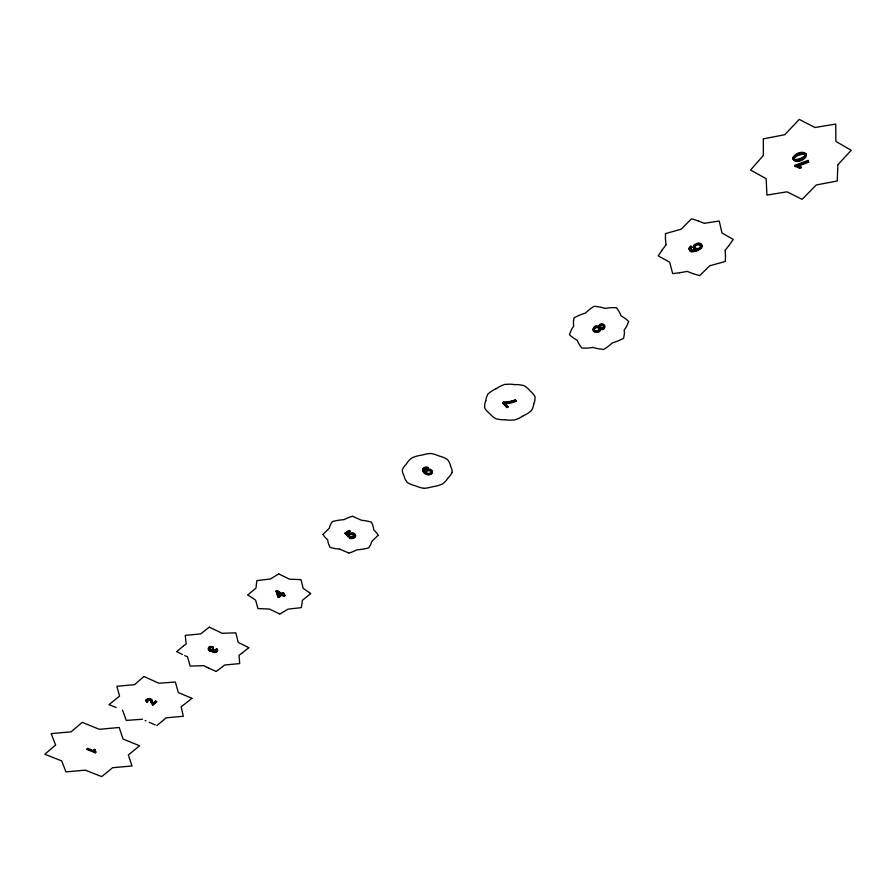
<?xml version="1.0" encoding="UTF-8"?>
<svg xmlns="http://www.w3.org/2000/svg" width="896" height="896" viewBox="0 0 896 896"><rect width="100%" height="100%" fill="white"/><g stroke="black" fill="none" stroke-linecap="round" stroke-linejoin="round"><path stroke-width="1.34" d="M837.816 165.234L837.805 166.376M837.794 167.373L837.245 180.992L816.278 184.968L802.133 199.326L786.957 191.822L766.92 195.104L766.158 178.685L750.579 170.05L763.392 155.411M213.786 650.026A2.643 1.613 0.2 0 0 213.203 650.877C213.976 653.128 218.042 651.224 215.846 649.331C218.254 647.763 218.03 651.986 215.802 651.885M213.147 649.432L213.931 649.925L213.158 648.861C210.325 653.498 206.371 646.722 213.013 647.416C208.163 643.574 205.755 652.109 212.173 650.63C211.422 654.214 220.338 652.366 216.81 648.816M215.466 651.818L213.002 651.717L212.262 650.238M212.363 648.088L213.024 646.845M150.853 700.347A16.946 9.968 1.8 0 1 151.144 702.016L152.678 705.13L156.598 701.994L155.658 700.997L152.723 703.898L155.658 700.997M152.678 705.13L156.621 701.434M152.723 703.338A4.906 2.89 1.3 0 1 152.454 702.554C153.138 696.786 142.341 699.675 146.966 701.87C147.986 699.507 146.171 702.206 147.818 701.322M598.707 326.514C593.085 322.986 590.442 333.883 597.789 331.688C600.555 331.587 599.435 327.734 601.821 329.067C603.669 329.112 605.864 327.096 604.598 325.259C603.333 323.221 599.805 323.512 598.763 325.595C599.48 328.328 595.627 325.203 594.194 327.454C589.019 332.394 601.754 334.802 600.253 328.642M95.267 752.808L95.749 751.89L95.267 752.808L87.035 749.47L87.707 748.922L94.125 751.52L94.17 750.96A7.504 4.256 2.1 0 1 94.338 749.37L95.234 750.322L94.304 749.358M87.035 749.47L87.752 748.362L94.17 750.96M87.707 748.922L87.752 748.362M349.261 536.312C349.294 530.018 358.624 538.138 350.661 536.794C358.803 539.078 350.986 530.432 348.197 536.838L345.094 533.064L349.182 530.443L350.067 531.07L346.819 533.747C348.062 536.883 353.931 530.118 355.589 535.83M212.206 650.888C206.73 653.016 207.491 644.829 213.013 647.416M348.398 535.438C348.589 532 354.894 531.989 355.555 535.248M661.853 250.387L658.246 255.886L669.659 262.158L672.672 273.605L679.482 272.776M662.032 250.118L665.986 244.989M213.158 648.861C210.414 652.277 206.965 645.915 212.374 647.517M729.434 244.933L733.253 239.411L721.986 232.982L719.23 221.032L704.659 223.25M729.232 245.19L725.122 250.286M323.019 534.408L329.325 528.192A31.091 20.686 -3.3 0 1 332.416 521.539A40.69 26.802 -2.9 0 1 343.93 519.658L348.219 517.698A38.304 25.323 -3.4 0 1 352.442 516.264M378.101 535.36L371.728 541.475A30.946 20.474 -2.7 0 1 368.525 547.949A41.306 27.608 -3.1 0 1 357.213 549.774L353.002 551.656A38.618 25.715 -2.5 0 1 348.869 553.045M837.76 164.898L851.2 150.27L835.878 141.389L835.722 124.051L814.946 127.512L799.254 119.392L784.739 134.725L763.291 138.869L763.392 155.086M804.44 156.901L802.435 158.211A21.213 15.904 -23.6 0 1 798.874 159.589L795.939 160.126M247.867 594.922L255.976 588.078L256.715 581.482A50.949 32.704 -1.8 0 1 256.973 580.574L270.39 579.029L278.723 573.91M310.587 593.634L302.411 600.342L301.493 606.76A50.669 32.166 -0.4 0 1 301.213 607.645L288.042 609.146L279.888 614.04M176.669 651.605L183.389 646.05M109.077 704.581L119.56 696.125L116.894 686.269L134.501 684.701L143.931 676.48M248.674 647.797L241.864 653.229M161.907 721.426L166.13 717.808L183.31 716.285L181.138 706.731L185.662 703.315M161.65 721.638L156.867 725.57M191.778 698.477L186.469 702.699M222.421 666.781L224.549 665.045L239.68 663.589L239.064 655.278L241.618 653.408M222.051 667.072L216.16 671.462M183.624 645.87L186.178 643.955L185.248 635.387L200.704 633.898L209.25 627.144M350.549 536.749L349.608 538.059L350.582 537.32M282.038 595.269L283.942 596.366L282.027 594.698L278.858 597.509L277.973 596.994L276.136 591.091L276.875 590.565L282.038 593.544L282.038 594.115L276.875 590.565M276.147 591.662L276.875 591.136M278.846 596.366L281.131 594.182L277.547 592.11L278.846 596.366L281.131 594.182M282.038 593.544L283.024 592.85L283.92 593.365L282.934 594.642L284.838 595.728L283.942 596.366M282.038 594.115L283.024 592.85M278.858 597.509L282.027 594.698M282.934 594.642L283.92 593.365M283.931 595.795L284.827 595.157L282.934 594.059M432.242 471.475L432.264 471.643A3.338 2.296 -5.5 0 1 431.088 473.581L429.811 474.163A3.416 2.352 -5.5 0 1 428.669 474.354C425.936 474.365 422.318 472.013 422.621 469.045A3.315 2.285 -5.4 0 1 423.114 468.283L425.074 467.163A2.89 1.994 -5.4 0 1 427.28 467.152L428.266 467.611L427.28 468.888A2.766 1.904 -5.4 0 0 426.149 468.485L423.898 469.773L425.253 472.158A3.181 2.184 -5.5 0 1 425.466 471.296A3.326 2.285 -5.5 0 1 426.541 470.266L427.112 469.997A3.069 2.106 -5.5 0 1 428.366 469.717A3.629 2.498 -5.5 0 1 429.05 469.717A3.326 2.285 -5.5 0 1 430.349 469.963L431.435 470.646A4.379 3.013 -5.5 0 1 432.309 472.058L432.32 472.226A3.349 2.296 -5.5 0 1 431.144 474.163L429.867 474.746A3.416 2.352 -5.5 0 1 428.725 474.936C425.992 474.947 422.374 472.595 422.666 469.627A3.315 2.285 -5.4 0 1 423.158 468.866L425.13 467.734A2.89 1.994 -5.4 0 1 427.336 467.734L428.322 468.194L427.28 468.888M699.216 243.656A3.976 2.946 -17.7 0 0 697.995 243.701L694.758 245.101A3.864 2.867 -17.7 0 0 693.818 246.21A4.099 3.035 -17.7 0 0 693.56 246.803A3.55 2.632 -17.7 0 0 693.515 247.934A4.099 3.035 -17.7 0 0 693.818 248.64A3.618 2.677 -17.7 0 0 694.803 249.48A3.752 2.778 -17.7 0 0 696.405 249.85L696.226 249.278A3.752 2.778 -17.7 0 1 694.646 248.898A3.618 2.677 -17.7 0 1 693.437 246.277A4.099 3.035 -17.7 0 1 693.661 245.627A3.864 2.867 -17.7 0 1 694.613 244.53L697.838 243.118A3.976 2.946 -17.7 0 1 699.059 243.085A4.155 3.08 -17.7 0 1 700.146 243.342A3.763 2.789 -17.8 0 1 700.997 243.846L701.59 244.597A4.256 3.147 -17.7 0 1 701.792 246.4A4.155 3.08 -17.7 0 1 701.008 247.8L697.939 249.827A20.44 15.254 -17.8 0 1 696.315 250.51L691.835 251.339A4.032 2.99 -17.5 0 1 689.808 250.421L689.035 248.797A3.237 2.397 -17.5 0 1 689.674 247.106L690.984 246.086L691.667 247.038L690.39 248.584L691.488 250.578L696.114 249.973M146.944 702.442L147.795 701.882M345.117 533.646L349.182 530.443M346.819 533.747L350.067 531.07M691.667 247.038C688.576 250.029 693.56 251.171 695.957 249.402M690.984 246.086L689.819 247.677A3.237 2.397 -17.5 0 0 689.192 249.368L689.965 250.992A4.032 2.99 -17.5 0 0 691.981 251.91L696.472 251.082A20.451 15.254 -17.8 0 0 698.096 250.398L701.165 248.371A4.256 3.147 -17.7 0 0 701.758 245.168L701.154 244.418A3.763 2.789 -17.7 0 0 700.302 243.914M215.835 649.902L216.798 649.387M508.066 406.918L504.829 402.942L508.066 406.918L506.856 407.546L502.667 403.066L503.574 401.968A19.264 13.798 -8.7 0 0 512.064 400.882M502.667 403.066L503.574 401.968M506.856 407.546L507.987 406.336M348.197 536.838L349.227 535.741M794.987 165.334L808.035 160.418L808.237 160.989L795.189 165.906L794.987 165.334L795.446 166.678L795.256 166.107M798.269 165.446L808.438 161.627L808.64 162.198L798.47 166.018L798.269 165.446A10.517 7.806 -22.5 0 1 800.968 167.149L801.203 167.698L799.669 168.269L799.467 167.709L801.002 167.126M800.52 154.616L803.499 154.09M686.84 271.477L679.571 272.765M142.464 719.264L126.269 720.406L122.573 710.114M426.082 467.925L423.819 469.269L425.264 472.315M795.738 159.566L798.672 159.029A21.213 15.904 -23.6 0 0 802.234 157.64L804.238 156.33A2.509 1.87 -23.4 0 0 803.342 153.418M803.298 153.53L800.318 154.056A21.627 16.016 -22.9 0 0 796.746 155.445L794.752 156.755A2.419 1.803 -23.2 0 0 795.693 159.69M348.69 552.989L339.797 549.147M693.28 273.739L699.642 275.666L709.766 265.765L725.29 261.475L725.502 256.189M352.621 516.32L361.659 520.33A30.89 20.406 -3.2 0 1 371.448 522.178A41.104 27.317 -2.5 0 1 373.643 529.771L376.298 532.526A38.214 25.189 -2.8 0 1 378.19 535.248M692.978 273.627L687.154 271.376M698.062 220.853L691.499 218.781L681.206 229.197L665.459 233.621L665.448 239.042M698.376 220.954L704.334 223.35M87.08 748.91L95.312 752.237M116.11 707.526L109.334 704.704M279.686 613.962L269.382 609.034L259.291 608.642A51.442 33.219 -0.8 0 1 257.891 608.485L255.629 600.13L247.968 595.034M152.712 704.57L151.267 702.576M155.266 724.898L154.381 724.528M153.496 724.147L149.218 722.299M278.925 573.989L289.419 579.163L299.69 579.589A50.187 31.685 -1.4 0 1 301.09 579.746L303.117 588.314L310.71 593.51M215.925 671.373L209.003 668.248M144.211 676.592L158.76 683.211L175.358 682.046L178.293 692.541L191.968 698.32M155.635 701.568L156.598 701.994M209.485 627.245L218.534 631.523M146.003 720.866L145.118 720.474M184.699 655.57L187.533 656.835L190.154 666.086L203.773 665.661L206.819 667.195M208.667 668.08L207.11 667.33M182.414 654.494L176.837 651.717M218.837 631.669L221.928 633.282L235.827 632.856L238.168 642.387L248.83 647.651M146.966 701.87C142.867 698.062 153.675 696.898 152.365 702.106M600.387 329.336C608.686 331.542 602.235 319.155 598.808 327.006M276.136 591.091L277.962 596.422L278.858 596.926M283.035 593.421L283.931 593.936M277.547 592.682L281.142 594.754M215.846 649.331C218.322 651.011 213.382 652.254 213.226 650.306A2.632 1.613 0.2 0 1 213.797 649.454M349.216 531.026L350.101 531.642M345.094 533.064L348.174 536.267M346.786 533.165L348.365 534.856M502.589 402.483L506.766 406.963M512.109 400.971A16.005 11.446 -8.7 0 0 515.245 399.795L516.141 401.262A17.371 12.421 -8.7 0 1 504.93 403.402M515.245 399.795L516.141 401.262M691.141 246.658L691.824 247.621M450.598 466.189L451.786 469.168A25.144 17.27 -5.4 0 1 452.155 472.259M150.819 700.347L148.814 699.171L146.899 700.358L149.218 699.776L150.797 700.918A16.957 9.968 1.8 0 1 151.122 702.576M277.547 592.11L278.846 595.795M808.035 160.418L808.64 162.198M665.997 244.776L665.459 239.109M152.342 701.915L152.41 703.125A4.906 2.89 1.3 0 0 152.701 703.898M725.178 250.522L725.502 256.122M428.266 467.611L428.322 468.194M425.208 471.733L425.197 471.576A3.181 2.184 -5.5 0 1 425.41 470.714A3.326 2.285 -5.5 0 1 426.485 469.694L427.056 469.414A3.069 2.106 -5.5 0 1 428.31 469.134A3.629 2.498 -5.5 0 1 428.994 469.134A3.326 2.285 -5.5 0 1 430.293 469.392L431.379 470.064A4.379 3.013 -5.5 0 1 432.253 471.475M284.827 595.157L284.838 595.728M277.962 596.422L277.973 596.994M573.675 325.987A41.182 30.072 -13.4 0 1 573.451 321.877L574.011 317.867A42.56 30.811 -12.4 0 1 585.536 313.029A44.61 32.334 -13.3 0 1 594.205 306.242L599.861 307.037A45.405 32.995 -12 0 1 605.136 308.437M573.642 326.144A45.696 33.029 -13 0 0 571.166 330.322L569.442 334.678A45.08 33.096 -13.2 0 0 577.226 340.245A42.974 31.192 -13.3 0 0 582.098 348.163L587.294 348.096A41.182 30.24 -12.6 0 0 592.749 347.435M592.973 347.39A46.133 33.723 -13.5 0 0 598.147 348.712L603.658 349.462A44.688 32.771 -12.1 0 0 612.214 342.944A43.31 31.797 -13.1 0 0 623.638 338.24L624.322 334.298A40.712 29.624 -12.1 0 0 624.243 330.221M624.21 330.053A46.021 33.846 -12.4 0 0 626.819 325.898L628.69 321.53A44.229 32.021 -12.2 0 0 621.029 315.851A42.907 31.405 -12.1 0 0 616.258 307.642L610.949 307.698A40.723 29.467 -12.9 0 0 605.371 308.381M485.856 400.579A24.674 17.562 -8.7 0 1 486.483 397.197L487.939 394.038A27.261 19.342 -8.6 0 1 496.138 388.707M485.811 400.714A27.25 19.331 -8.7 0 0 484.77 404.264L484.624 407.736A25.626 18.234 -8.6 0 0 489.686 413.538A27.306 19.376 -8.8 0 0 496.16 418.858L500.349 419.597A24.718 17.573 -8.5 0 0 504.918 419.742M505.109 419.731A27.227 19.354 -8.8 0 0 509.869 420.157L514.64 419.944A25.57 18.166 -8.5 0 0 523.242 415.778M523.253 415.778A27.362 19.466 -8.7 0 0 531.44 410.592L532.963 407.467A24.674 17.506 -8.6 0 0 533.691 404.118M533.702 403.984A27.238 19.387 -8.6 0 0 534.856 400.445L535.114 396.962A25.558 18.122 -8.7 0 0 530.174 391.048A27.317 19.421 -8.5 0 0 523.723 385.549L519.467 384.776A24.718 17.55 -8.8 0 0 514.808 384.619M514.618 384.63A27.182 19.298 -8.5 0 0 509.757 384.182L504.885 384.395A25.603 18.189 -8.8 0 0 496.149 388.707M423.618 488.275A28.986 19.958 -5.6 0 1 419.362 487.29L415.352 485.811A24.304 16.733 -5.4 0 1 407.31 482.474A26.891 18.48 -5.6 0 1 404.04 475.944L402.763 472.987A25.077 17.27 -5.5 0 1 402.304 469.907A29.064 19.947 -5.5 0 1 404.062 466.704L406.526 463.77A24.315 16.744 -5.5 0 1 411.992 457.834A26.88 18.469 -5.4 0 1 421.837 455.101L426.283 454.003A25.178 17.315 -5.6 0 1 430.819 453.488M423.786 488.298A25.178 17.326 -5.3 0 0 428.232 487.794L432.589 486.752A26.958 18.57 -5.5 0 0 442.277 484.086A24.259 16.666 -5.4 0 0 447.776 478.307L450.285 475.418A29.019 20.003 -5.4 0 0 452.099 472.371M450.587 466.189A26.947 18.547 -5.4 0 0 447.485 459.536A24.27 16.677 -5.5 0 0 439.387 456.098L435.333 454.541A28.918 19.88 -5.3 0 0 430.987 453.51M323.053 534.52A37.912 25.323 -3.2 0 0 325.013 537.23L327.712 539.941A40.891 27.082 -3.5 0 0 330.109 547.366A31.158 20.754 -2.8 0 0 339.808 549.136M803.544 153.978A2.509 1.87 -23.4 0 1 804.552 156.957M800.52 154.638A21.638 16.016 -22.9 0 0 796.947 156.016L794.954 157.326A2.419 1.803 -23.1 0 0 795.894 160.25M795.29 166.029A8.512 6.317 -22.6 0 1 799.333 167.798M798.47 166.018A10.517 7.806 -22.5 0 1 801.158 167.72M795.48 166.6A8.523 6.328 -22.5 0 1 799.534 168.358M699.093 243.622A4.256 3.147 -17.7 0 1 700.202 243.88M693.661 248.058A4.099 3.035 -17.7 0 1 693.358 247.363M516.029 400.635A17.371 12.421 -8.7 0 1 504.851 402.819M503.653 402.573A19.275 13.798 -8.7 0 0 512.154 401.464A16.005 11.446 -8.7 0 0 515.323 400.378M426.093 467.902A2.766 1.904 -5.4 0 1 427.202 468.328M355.443 535.259A3.651 2.419 -3 0 1 353.528 537.678A3.651 2.419 -3 0 1 349.507 537.533M355.477 535.83A3.651 2.419 -3 0 1 353.562 538.25A3.651 2.419 -3 0 1 349.541 538.115M95.682 751.901A6.082 3.438 2.1 0 1 95.379 749.773M94.136 751.52A7.504 4.245 2.1 0 1 94.293 749.93M95.637 752.461A6.082 3.438 2.1 0 1 95.346 750.333M792.702 158.077C794.349 164.17 806.635 159.174 806.154 154.034C802.85 149.957 794.36 153.698 792.702 158.077M792.904 158.648C794.461 164.909 808.293 159.454 805.997 153.877C801.976 151.301 794.707 154.213 792.904 158.547M55.597 745.058L44.8 754.264L61.701 760.894L65.934 771.882L85.277 770.157L101.707 776.608L112.65 767.715L132.026 765.979L128.341 754.947L139.608 745.786L123.032 739.01L119.19 727.507L99.277 729.299L82.242 722.344L71.109 731.83L51.195 733.622L55.597 745.058M696.987 249.166A2.878 2.128 -17.7 0 0 700.582 246.12A2.878 2.128 -17.7 0 0 695.934 245.627A2.878 2.128 -17.7 0 0 696.987 249.166M696.83 248.595A2.878 2.128 -17.7 0 0 700.426 245.549A2.878 2.128 -17.7 0 0 695.778 245.056A2.878 2.128 -17.7 0 0 696.83 248.595M595.806 331.33A2.554 1.859 -12.6 0 0 599.312 329.011A2.554 1.859 -12.6 0 0 595.269 328.149A2.554 1.859 -12.6 0 0 595.806 331.33M595.694 330.758A2.554 1.859 -12.6 0 0 599.189 328.429A2.554 1.859 -12.6 0 0 595.157 327.566A2.554 1.859 -12.6 0 0 595.694 330.758M601.093 328.541A2.016 1.467 -12.8 0 0 603.781 326.648A2.016 1.467 -12.8 0 0 600.566 326.043A2.016 1.467 -12.8 0 0 601.093 328.541M600.97 327.958A2.016 1.467 -12.8 0 0 603.669 326.066A2.016 1.467 -12.8 0 0 600.454 325.472A2.016 1.467 -12.8 0 0 600.97 327.958M427.538 473.973A2.509 1.725 -5.5 0 0 431.155 472.125A2.509 1.725 -5.5 0 0 427.258 470.994A2.509 1.725 -5.5 0 0 427.538 473.973M427.482 473.39A2.509 1.725 -5.5 0 0 431.099 471.542A2.509 1.725 -5.5 0 0 427.202 470.422A2.509 1.725 -5.5 0 0 427.482 473.39"/></g></svg>
